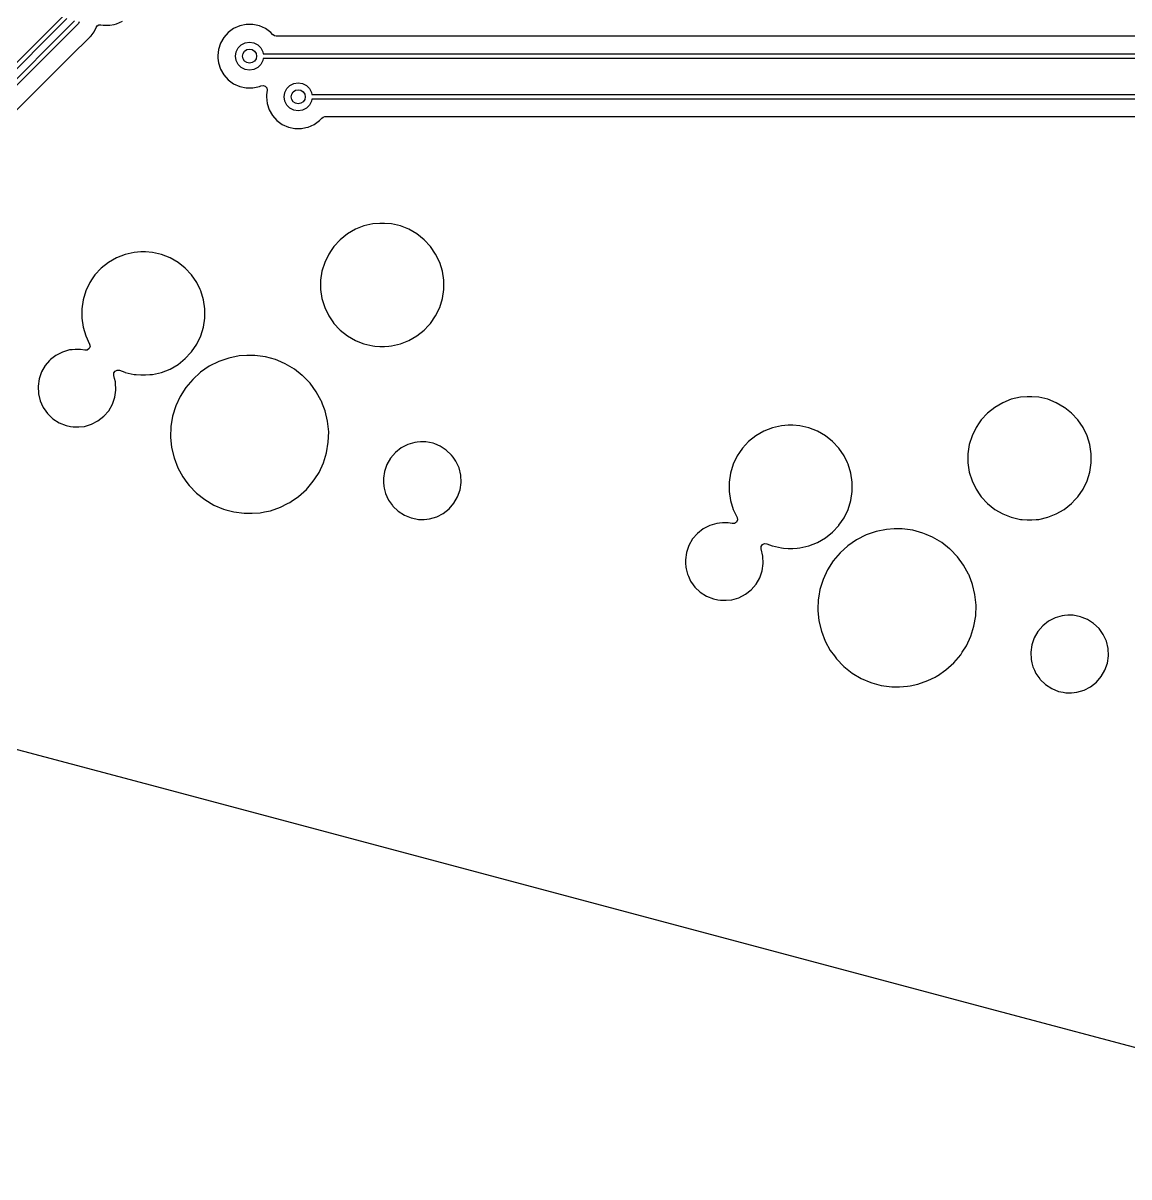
# Model space of a CAD drawing. Extents: x 30 to 259, y -142 to -25.
# Drawn here: x 112.94 to 144.38, y -135.5 to -102.69 of the extents above; entities that cross this region are included whole.
import ezdxf

# ---------------------------------------------------------------- set-up
doc = ezdxf.new("R2010")
doc.units = 0
doc.layers.add('BLACK', color=7, linetype='CONTINUOUS')

msp = doc.modelspace()

# ---------------------------------------------------------------- linework, layer by layer
at = {"layer": 'BLACK', "linetype": 'CONTINUOUS'}
for p, q in [((111.932, -104.644), (114.081, -102.495)), ((114.189, -102.566), (112.003, -104.753)), ((112.052, -104.986), (114.408, -102.631)), ((114.535, -102.657), (114.516, -102.702)), ((115.596, -102.715), (115.769, -102.638)), ((114.516, -102.702), (112.123, -105.095)), ((114.903, -103.021), (114.964, -102.941)), ((114.964, -102.941), (115.017, -102.815)), ((115.017, -102.815), (115.05, -102.769)), ((115.05, -102.769), (115.1, -102.742)), ((115.1, -102.742), (115.157, -102.741)), ((115.157, -102.741), (115.221, -102.754)), ((115.221, -102.754), (115.221, -102.754)), ((115.221, -102.754), (115.411, -102.754)), ((115.411, -102.754), (115.534, -102.728)), ((115.411, -102.754), (115.411, -102.754)), ((115.534, -102.728), (115.596, -102.715)), ((118.774, -102.959), (118.647, -103.1)), ((118.927, -102.848), (118.774, -102.959)), ((119.1, -102.771), (118.927, -102.848)), ((119.285, -102.731), (119.1, -102.771)), ((119.475, -102.731), (119.285, -102.731)), ((119.285, -102.731), (119.285, -102.731)), ((119.66, -102.771), (119.475, -102.731)), ((119.475, -102.731), (119.475, -102.731)), ((119.833, -102.848), (119.66, -102.771)), ((119.986, -102.959), (119.833, -102.848)), ((120.043, -103.022), (119.986, -102.959)), ((119.986, -102.959), (119.986, -102.959)), ((119.986, -102.959), (119.986, -102.959)), ((114.294, -103.632), (114.838, -103.088)), ((114.838, -103.088), (114.851, -103.077)), ((114.851, -103.077), (114.874, -103.059)), ((114.874, -103.059), (114.903, -103.021)), ((118.553, -103.264), (118.494, -103.444)), ((118.647, -103.1), (118.553, -103.264)), ((119.056, -103.397), (119.145, -103.308)), ((119.145, -103.308), (119.256, -103.252)), ((119.256, -103.252), (119.38, -103.232)), ((119.38, -103.232), (119.504, -103.252)), ((119.504, -103.252), (119.615, -103.308)), ((119.615, -103.308), (119.704, -103.397)), ((120.047, -103.027), (120.043, -103.022)), ((120.089, -103.057), (120.047, -103.027)), ((120.139, -103.068), (120.089, -103.057)), ((151.947, -103.068), (120.139, -103.068)), ((112.509, -105.417), (114.294, -103.632)), ((118.476, -103.617), (118.475, -103.632)), ((118.475, -103.632), (118.481, -103.693)), ((118.494, -103.444), (118.476, -103.617)), ((118.98, -103.632), (119, -103.508)), ((119, -103.756), (118.98, -103.632)), ((119, -103.508), (119.056, -103.397)), ((119.704, -103.397), (119.76, -103.508)), ((119.76, -103.508), (119.77, -103.569)), ((119.77, -103.569), (152.206, -103.569)), ((118.481, -103.693), (118.494, -103.82)), ((118.494, -103.82), (118.553, -104)), ((119.056, -103.867), (119, -103.756)), ((119.145, -103.956), (119.056, -103.867)), ((119.256, -104.012), (119.145, -103.956)), ((119.615, -103.956), (119.504, -104.012)), ((119.704, -103.867), (119.615, -103.956)), ((119.76, -103.756), (119.704, -103.867)), ((119.77, -103.695), (119.76, -103.756)), ((152.232, -103.695), (119.77, -103.695)), ((118.553, -104), (118.647, -104.164)), ((118.647, -104.164), (118.774, -104.305)), ((118.774, -104.305), (118.927, -104.416)), ((119.38, -104.032), (119.256, -104.012)), ((119.504, -104.012), (119.38, -104.032)), ((118.927, -104.416), (119.1, -104.493)), ((119.1, -104.493), (119.285, -104.532)), ((119.285, -104.532), (119.285, -104.532)), ((119.285, -104.532), (119.475, -104.532)), ((119.475, -104.532), (119.66, -104.493)), ((119.475, -104.532), (119.475, -104.532)), ((119.66, -104.493), (119.704, -104.473)), ((119.66, -104.493), (119.66, -104.493)), ((119.66, -104.493), (119.66, -104.493)), ((119.704, -104.473), (119.768, -104.463)), ((119.768, -104.463), (119.828, -104.486)), ((119.828, -104.486), (119.868, -104.536)), ((119.878, -104.6), (119.864, -104.734)), ((119.868, -104.536), (119.878, -104.6)), ((119.878, -104.6), (119.878, -104.6)), ((119.878, -104.6), (119.878, -104.6)), ((120.383, -104.665), (120.44, -104.553)), ((120.44, -104.553), (120.529, -104.465)), ((120.529, -104.465), (120.64, -104.408)), ((120.64, -104.408), (120.764, -104.388)), ((120.764, -104.388), (120.887, -104.408)), ((120.887, -104.408), (120.999, -104.465)), ((120.999, -104.465), (121.087, -104.553)), ((121.087, -104.553), (121.144, -104.665)), ((119.864, -104.734), (119.858, -104.788)), ((119.858, -104.788), (119.878, -104.977)), ((120.364, -104.788), (120.383, -104.665)), ((120.383, -104.912), (120.364, -104.788)), ((120.44, -105.023), (120.383, -104.912)), ((121.144, -104.912), (121.087, -105.023)), ((121.144, -104.665), (121.154, -104.725)), ((121.154, -104.852), (121.144, -104.912)), ((121.154, -104.725), (150.864, -104.725)), ((150.891, -104.852), (121.154, -104.852)), ((119.878, -104.977), (119.937, -105.157)), ((119.937, -105.157), (120.031, -105.321)), ((120.529, -105.112), (120.44, -105.023)), ((120.64, -105.169), (120.529, -105.112)), ((120.764, -105.188), (120.64, -105.169)), ((120.887, -105.169), (120.764, -105.188)), ((120.999, -105.112), (120.887, -105.169)), ((121.087, -105.023), (120.999, -105.112)), ((120.031, -105.321), (120.158, -105.461)), ((120.158, -105.461), (120.311, -105.572)), ((120.311, -105.572), (120.484, -105.649)), ((121.044, -105.649), (121.216, -105.572)), ((121.216, -105.572), (121.37, -105.461)), ((121.37, -105.461), (121.431, -105.393)), ((121.431, -105.393), (121.472, -105.363)), ((121.472, -105.363), (121.523, -105.352)), ((121.523, -105.352), (150.846, -105.352)), ((120.484, -105.649), (120.669, -105.689)), ((120.669, -105.689), (120.669, -105.689)), ((120.669, -105.689), (120.858, -105.689)), ((120.858, -105.689), (120.982, -105.663)), ((120.858, -105.689), (120.858, -105.689)), ((120.982, -105.663), (121.044, -105.649)), ((122.388, -108.555), (122.161, -108.686)), ((122.632, -108.459), (122.388, -108.555)), ((122.888, -108.401), (122.632, -108.459)), ((123.084, -108.386), (122.888, -108.401)), ((123.215, -108.386), (123.084, -108.386)), ((123.084, -108.386), (123.084, -108.386)), ((123.411, -108.401), (123.215, -108.386)), ((123.215, -108.386), (123.215, -108.386)), ((123.667, -108.459), (123.411, -108.401)), ((123.911, -108.555), (123.667, -108.459)), ((124.138, -108.686), (123.911, -108.555)), ((121.955, -108.85), (121.777, -109.042)), ((122.161, -108.686), (121.955, -108.85)), ((124.343, -108.85), (124.138, -108.686)), ((124.138, -108.686), (124.138, -108.686)), ((124.522, -109.042), (124.343, -108.85)), ((124.343, -108.85), (124.343, -108.85)), ((124.343, -108.85), (124.343, -108.85)), ((116.097, -109.211), (115.841, -109.269)), ((116.293, -109.196), (116.097, -109.211)), ((116.424, -109.196), (116.293, -109.196)), ((116.293, -109.196), (116.293, -109.196)), ((116.62, -109.211), (116.424, -109.196)), ((116.424, -109.196), (116.424, -109.196)), ((116.876, -109.269), (116.62, -109.211)), ((121.697, -109.16), (121.629, -109.259)), ((121.777, -109.042), (121.697, -109.16)), ((124.67, -109.259), (124.522, -109.042)), ((124.522, -109.042), (124.522, -109.042)), ((124.522, -109.042), (124.522, -109.042)), ((115.37, -109.496), (115.164, -109.66)), ((115.597, -109.365), (115.37, -109.496)), ((115.841, -109.269), (115.597, -109.365)), ((117.12, -109.365), (116.876, -109.269)), ((117.347, -109.496), (117.12, -109.365)), ((117.552, -109.66), (117.347, -109.496)), ((117.347, -109.496), (117.347, -109.496)), ((121.515, -109.495), (121.438, -109.746)), ((121.629, -109.259), (121.515, -109.495)), ((124.784, -109.495), (124.67, -109.259)), ((124.861, -109.746), (124.784, -109.495)), ((114.986, -109.852), (114.91, -109.963)), ((115.164, -109.66), (114.986, -109.852)), ((117.731, -109.852), (117.552, -109.66)), ((117.552, -109.66), (117.552, -109.66)), ((117.552, -109.66), (117.552, -109.66)), ((117.879, -110.069), (117.731, -109.852)), ((117.731, -109.852), (117.731, -109.852)), ((117.731, -109.852), (117.731, -109.852)), ((121.438, -109.746), (121.399, -110.005)), ((124.9, -110.005), (124.861, -109.746)), ((114.838, -110.069), (114.724, -110.305)), ((114.91, -109.963), (114.838, -110.069)), ((117.974, -110.268), (117.879, -110.069)), ((121.399, -110.005), (121.399, -110.268)), ((124.9, -110.268), (124.9, -110.005)), ((114.724, -110.305), (114.647, -110.556)), ((117.992, -110.305), (117.974, -110.268)), ((118.07, -110.556), (117.992, -110.305)), ((121.399, -110.268), (121.438, -110.527)), ((121.438, -110.527), (121.515, -110.778)), ((124.784, -110.778), (124.861, -110.527)), ((124.861, -110.527), (124.9, -110.268)), ((114.647, -110.556), (114.608, -110.815)), ((114.608, -110.815), (114.608, -111.078)), ((118.109, -110.815), (118.07, -110.556)), ((118.109, -111.078), (118.109, -110.815)), ((121.515, -110.778), (121.629, -111.014)), ((124.67, -111.014), (124.784, -110.778)), ((114.608, -111.078), (114.647, -111.337)), ((118.07, -111.337), (118.109, -111.078)), ((121.629, -111.014), (121.749, -111.189)), ((121.749, -111.189), (121.777, -111.231)), ((124.522, -111.231), (124.67, -111.014)), ((114.647, -111.337), (114.724, -111.588)), ((117.992, -111.588), (118.07, -111.337)), ((121.777, -111.231), (121.946, -111.413)), ((121.946, -111.413), (121.955, -111.423)), ((121.955, -111.423), (122.161, -111.587)), ((124.138, -111.587), (124.343, -111.423)), ((124.343, -111.423), (124.47, -111.287)), ((124.47, -111.287), (124.522, -111.231)), ((124.522, -111.231), (124.522, -111.231)), ((124.522, -111.231), (124.522, -111.231)), ((114.724, -111.588), (114.835, -111.817)), ((114.835, -111.817), (114.847, -111.884)), ((117.731, -112.041), (117.879, -111.824)), ((117.879, -111.824), (117.992, -111.588)), ((122.161, -111.587), (122.388, -111.718)), ((122.388, -111.718), (122.556, -111.784)), ((122.556, -111.784), (122.626, -111.811)), ((122.626, -111.811), (122.632, -111.814)), ((122.632, -111.814), (122.888, -111.872)), ((123.411, -111.872), (123.667, -111.814)), ((123.667, -111.814), (123.911, -111.718)), ((123.911, -111.718), (124.138, -111.587)), ((113.876, -112.14), (113.723, -112.261)), ((114.063, -112.044), (113.876, -112.14)), ((114.265, -111.985), (114.063, -112.044)), ((114.335, -111.978), (114.265, -111.985)), ((114.422, -111.97), (114.335, -111.978)), ((114.579, -111.97), (114.422, -111.97)), ((114.7, -111.993), (114.579, -111.97)), ((114.579, -111.97), (114.579, -111.97)), ((114.767, -111.987), (114.7, -111.993)), ((114.821, -111.947), (114.767, -111.987)), ((114.847, -111.884), (114.821, -111.947)), ((117.552, -112.233), (117.714, -112.059)), ((117.714, -112.059), (117.731, -112.041)), ((117.731, -112.041), (117.731, -112.041)), ((117.731, -112.041), (117.731, -112.041)), ((119.081, -112.157), (118.787, -112.216)), ((119.306, -112.141), (119.081, -112.157)), ((119.531, -112.141), (119.306, -112.141)), ((119.306, -112.141), (119.306, -112.141)), ((119.829, -112.182), (119.531, -112.141)), ((120.119, -112.261), (119.829, -112.182)), ((119.829, -112.182), (119.829, -112.182)), ((119.829, -112.182), (119.829, -112.182)), ((122.888, -111.872), (122.944, -111.876)), ((122.944, -111.876), (123.084, -111.887)), ((123.084, -111.887), (123.084, -111.887)), ((123.084, -111.887), (123.215, -111.887)), ((123.215, -111.887), (123.338, -111.878)), ((123.215, -111.887), (123.215, -111.887)), ((123.338, -111.878), (123.411, -111.872)), ((113.573, -112.429), (113.468, -112.611)), ((113.696, -112.287), (113.573, -112.429)), ((113.711, -112.27), (113.696, -112.287)), ((113.723, -112.261), (113.711, -112.27)), ((117.12, -112.528), (117.347, -112.397)), ((117.347, -112.397), (117.552, -112.233)), ((118.235, -112.45), (117.987, -112.621)), ((118.503, -112.315), (118.235, -112.45)), ((118.787, -112.216), (118.503, -112.315)), ((120.185, -112.289), (120.119, -112.261)), ((120.396, -112.378), (120.185, -112.289)), ((120.525, -112.455), (120.396, -112.378)), ((120.654, -112.531), (120.525, -112.455)), ((113.399, -112.81), (113.37, -113.015)), ((113.468, -112.611), (113.399, -112.81)), ((115.519, -112.707), (115.522, -112.64)), ((115.52, -112.709), (115.519, -112.707)), ((115.541, -112.796), (115.52, -112.709)), ((115.52, -112.709), (115.52, -112.709)), ((115.522, -112.64), (115.558, -112.585)), ((115.565, -112.894), (115.541, -112.796)), ((115.558, -112.585), (115.619, -112.556)), ((115.619, -112.556), (115.685, -112.563)), ((115.685, -112.563), (115.833, -112.621)), ((115.833, -112.621), (115.841, -112.624)), ((115.841, -112.624), (116.097, -112.682)), ((116.097, -112.682), (116.153, -112.686)), ((116.153, -112.686), (116.293, -112.697)), ((116.293, -112.697), (116.293, -112.697)), ((116.293, -112.697), (116.424, -112.697)), ((116.424, -112.697), (116.546, -112.688)), ((116.424, -112.697), (116.424, -112.697)), ((116.546, -112.688), (116.62, -112.682)), ((116.62, -112.682), (116.876, -112.624)), ((116.876, -112.624), (117.12, -112.528)), ((117.764, -112.822), (117.57, -113.052)), ((117.987, -112.621), (117.764, -112.822)), ((120.879, -112.709), (120.654, -112.531)), ((120.89, -112.718), (120.879, -112.709)), ((121.099, -112.934), (120.89, -112.718)), ((113.37, -113.015), (113.369, -113.018)), ((113.369, -113.018), (113.379, -113.229)), ((115.55, -113.332), (115.579, -113.124)), ((115.569, -112.914), (115.565, -112.894)), ((115.579, -113.124), (115.569, -112.914)), ((117.57, -113.052), (117.409, -113.305)), ((121.277, -113.176), (121.099, -112.934)), ((121.418, -113.433), (121.277, -113.176)), ((113.379, -113.229), (113.429, -113.433)), ((113.429, -113.433), (113.468, -113.519)), ((115.481, -113.531), (115.55, -113.332)), ((117.409, -113.305), (117.282, -113.577)), ((121.422, -113.439), (121.418, -113.433)), ((121.457, -113.531), (121.422, -113.439)), ((140.789, -113.485), (140.561, -113.617)), ((141.033, -113.389), (140.789, -113.485)), ((141.289, -113.331), (141.033, -113.389)), ((141.485, -113.316), (141.289, -113.331)), ((141.616, -113.316), (141.485, -113.316)), ((141.485, -113.316), (141.485, -113.316)), ((141.812, -113.331), (141.616, -113.316)), ((141.616, -113.316), (141.616, -113.316)), ((142.068, -113.389), (141.812, -113.331)), ((142.312, -113.485), (142.068, -113.389)), ((142.539, -113.617), (142.312, -113.485)), ((113.468, -113.519), (113.516, -113.624)), ((113.516, -113.624), (113.588, -113.725)), ((113.588, -113.725), (113.638, -113.796)), ((113.638, -113.796), (113.79, -113.941)), ((115.238, -113.872), (115.376, -113.713)), ((115.376, -113.713), (115.481, -113.531)), ((117.282, -113.577), (117.193, -113.864)), ((121.53, -113.719), (121.457, -113.531)), ((121.599, -114.012), (121.53, -113.719)), ((140.356, -113.78), (140.178, -113.972)), ((140.561, -113.617), (140.356, -113.78)), ((142.554, -113.628), (142.539, -113.617)), ((142.744, -113.78), (142.554, -113.628)), ((142.923, -113.972), (142.744, -113.78)), ((142.744, -113.78), (142.744, -113.78)), ((142.744, -113.78), (142.744, -113.78)), ((113.79, -113.941), (113.79, -113.941)), ((113.79, -113.941), (113.79, -113.941)), ((113.79, -113.941), (113.967, -114.055)), ((113.967, -114.055), (113.967, -114.055)), ((113.967, -114.055), (114.163, -114.133)), ((114.163, -114.133), (114.291, -114.158)), ((114.291, -114.158), (114.369, -114.172)), ((114.527, -114.172), (114.684, -114.158)), ((114.684, -114.158), (114.885, -114.098)), ((114.885, -114.098), (115.072, -114.002)), ((115.072, -114.002), (115.238, -113.872)), ((117.143, -114.161), (117.133, -114.461)), ((117.193, -113.864), (117.143, -114.161)), ((121.629, -114.311), (121.599, -114.012)), ((134.498, -114.141), (134.242, -114.199)), ((134.694, -114.126), (134.498, -114.141)), ((134.825, -114.126), (134.694, -114.126)), ((134.694, -114.126), (134.694, -114.126)), ((135.021, -114.141), (134.825, -114.126)), ((134.825, -114.126), (134.825, -114.126)), ((135.277, -114.199), (135.021, -114.141)), ((140.122, -114.055), (140.03, -114.189)), ((140.178, -113.972), (140.122, -114.055)), ((143.071, -114.189), (142.923, -113.972)), ((142.923, -113.972), (142.923, -113.972)), ((142.923, -113.972), (142.923, -113.972)), ((114.369, -114.172), (114.369, -114.172)), ((114.369, -114.172), (114.527, -114.172)), ((114.527, -114.172), (114.527, -114.172)), ((117.133, -114.461), (117.163, -114.76)), ((121.619, -114.611), (121.629, -114.311)), ((133.77, -114.426), (133.565, -114.59)), ((133.998, -114.295), (133.77, -114.426)), ((134.242, -114.199), (133.998, -114.295)), ((135.521, -114.295), (135.277, -114.199)), ((135.748, -114.426), (135.521, -114.295)), ((135.953, -114.59), (135.748, -114.426)), ((135.748, -114.426), (135.748, -114.426)), ((139.916, -114.426), (139.839, -114.676)), ((140.03, -114.189), (139.916, -114.426)), ((143.184, -114.426), (143.071, -114.189)), ((143.262, -114.676), (143.184, -114.426)), ((117.163, -114.76), (117.233, -115.052)), ((121.569, -114.907), (121.619, -114.611)), ((123.69, -114.77), (123.525, -114.9)), ((123.877, -114.674), (123.69, -114.77)), ((124.079, -114.614), (123.877, -114.674)), ((124.148, -114.608), (124.079, -114.614)), ((124.236, -114.599), (124.148, -114.608)), ((124.393, -114.599), (124.236, -114.599)), ((124.6, -114.639), (124.393, -114.599)), ((124.393, -114.599), (124.393, -114.599)), ((124.649, -114.659), (124.6, -114.639)), ((124.6, -114.639), (124.6, -114.639)), ((124.6, -114.639), (124.6, -114.639)), ((124.795, -114.717), (124.649, -114.659)), ((124.972, -114.831), (124.795, -114.717)), ((133.387, -114.782), (133.307, -114.9)), ((133.565, -114.59), (133.387, -114.782)), ((136.132, -114.782), (135.953, -114.59)), ((135.953, -114.59), (135.953, -114.59)), ((135.953, -114.59), (135.953, -114.59)), ((136.28, -114.999), (136.132, -114.782)), ((136.132, -114.782), (136.132, -114.782)), ((136.132, -114.782), (136.132, -114.782)), ((139.839, -114.676), (139.8, -114.936)), ((143.301, -114.936), (143.262, -114.676)), ((117.233, -115.052), (117.341, -115.333)), ((121.48, -115.194), (121.569, -114.907)), ((123.387, -115.059), (123.282, -115.241)), ((123.525, -114.9), (123.387, -115.059)), ((125.124, -114.976), (124.972, -114.831)), ((124.972, -114.831), (124.972, -114.831)), ((124.972, -114.831), (124.972, -114.831)), ((125.165, -115.033), (125.124, -114.976)), ((125.246, -115.147), (125.165, -115.033)), ((133.239, -114.999), (133.125, -115.236)), ((133.307, -114.9), (133.239, -114.999)), ((136.375, -115.198), (136.28, -114.999)), ((139.8, -114.936), (139.8, -115.198)), ((143.301, -115.198), (143.301, -114.936)), ((117.341, -115.333), (117.485, -115.596)), ((121.238, -115.648), (121.354, -115.467)), ((121.354, -115.467), (121.48, -115.194)), ((123.213, -115.44), (123.185, -115.633)), ((123.282, -115.241), (123.213, -115.44)), ((125.334, -115.339), (125.246, -115.147)), ((125.246, -115.147), (125.246, -115.147)), ((125.246, -115.147), (125.246, -115.147)), ((125.383, -115.543), (125.334, -115.339)), ((133.125, -115.236), (133.048, -115.486)), ((136.393, -115.236), (136.375, -115.198)), ((136.471, -115.486), (136.393, -115.236)), ((139.8, -115.198), (139.839, -115.458)), ((139.839, -115.458), (139.916, -115.708)), ((143.184, -115.708), (143.262, -115.458)), ((143.262, -115.458), (143.301, -115.198)), ((117.485, -115.596), (117.601, -115.753)), ((117.601, -115.753), (117.663, -115.838)), ((120.998, -115.95), (121.192, -115.72)), ((121.192, -115.72), (121.238, -115.648)), ((123.185, -115.633), (123.183, -115.648)), ((123.183, -115.648), (123.188, -115.753)), ((123.188, -115.753), (123.193, -115.858)), ((125.363, -115.962), (125.393, -115.753)), ((125.393, -115.753), (125.383, -115.543)), ((133.048, -115.486), (133.009, -115.746)), ((133.009, -115.746), (133.009, -116.008)), ((136.51, -115.746), (136.471, -115.486)), ((136.51, -116.008), (136.51, -115.746)), ((139.916, -115.708), (140.03, -115.945)), ((143.071, -115.945), (143.184, -115.708)), ((117.663, -115.838), (117.872, -116.054)), ((117.872, -116.054), (118.108, -116.24)), ((120.775, -116.151), (120.998, -115.95)), ((123.193, -115.858), (123.207, -115.914)), ((123.207, -115.914), (123.243, -116.063)), ((123.243, -116.063), (123.283, -116.151)), ((125.295, -116.16), (125.363, -115.962)), ((133.009, -116.008), (133.048, -116.267)), ((136.471, -116.267), (136.51, -116.008)), ((140.03, -115.945), (140.139, -116.104)), ((140.139, -116.104), (140.178, -116.161)), ((142.923, -116.161), (143.071, -115.945)), ((118.108, -116.24), (118.367, -116.394)), ((118.367, -116.394), (118.643, -116.511)), ((119.975, -116.555), (120.259, -116.457)), ((120.259, -116.457), (120.463, -116.354)), ((120.463, -116.354), (120.528, -116.321)), ((120.528, -116.321), (120.565, -116.296)), ((120.565, -116.296), (120.775, -116.151)), ((123.283, -116.151), (123.33, -116.254)), ((123.33, -116.254), (123.439, -116.407)), ((123.439, -116.407), (123.452, -116.425)), ((123.452, -116.425), (123.604, -116.57)), ((125.052, -116.501), (125.189, -116.342)), ((125.189, -116.342), (125.295, -116.16)), ((133.048, -116.267), (133.125, -116.518)), ((136.393, -116.518), (136.471, -116.267)), ((140.178, -116.161), (140.356, -116.354)), ((140.356, -116.354), (140.356, -116.354)), ((140.356, -116.354), (140.561, -116.517)), ((142.539, -116.517), (142.744, -116.354)), ((142.744, -116.354), (142.849, -116.24)), ((142.849, -116.24), (142.923, -116.161)), ((142.923, -116.161), (142.923, -116.161)), ((142.923, -116.161), (142.923, -116.161)), ((118.643, -116.511), (118.643, -116.511)), ((118.643, -116.511), (118.643, -116.511)), ((118.643, -116.511), (118.703, -116.527)), ((118.703, -116.527), (118.933, -116.59)), ((118.933, -116.59), (119.231, -116.63)), ((119.231, -116.63), (119.456, -116.63)), ((119.456, -116.63), (119.681, -116.615)), ((119.456, -116.63), (119.456, -116.63)), ((119.681, -116.615), (119.803, -116.59)), ((119.803, -116.59), (119.975, -116.555)), ((123.604, -116.57), (123.604, -116.57)), ((123.604, -116.57), (123.604, -116.57)), ((123.604, -116.57), (123.781, -116.684)), ((123.781, -116.684), (123.781, -116.684)), ((123.781, -116.684), (123.976, -116.762)), ((123.976, -116.762), (124.105, -116.787)), ((124.497, -116.787), (124.699, -116.728)), ((124.699, -116.728), (124.886, -116.631)), ((124.886, -116.631), (125.052, -116.501)), ((133.125, -116.518), (133.236, -116.748)), ((133.236, -116.748), (133.247, -116.814)), ((136.132, -116.971), (136.28, -116.755)), ((136.28, -116.755), (136.393, -116.518)), ((140.561, -116.517), (140.789, -116.648)), ((140.789, -116.648), (141.033, -116.744)), ((141.033, -116.744), (141.289, -116.803)), ((141.812, -116.803), (142.068, -116.744)), ((142.068, -116.744), (142.312, -116.648)), ((142.312, -116.648), (142.539, -116.517)), ((124.105, -116.787), (124.183, -116.802)), ((124.183, -116.802), (124.183, -116.802)), ((124.183, -116.802), (124.341, -116.802)), ((124.341, -116.802), (124.497, -116.787)), ((124.341, -116.802), (124.341, -116.802)), ((132.277, -117.071), (132.112, -117.201)), ((132.464, -116.974), (132.277, -117.071)), ((132.666, -116.915), (132.464, -116.974)), ((132.736, -116.909), (132.666, -116.915)), ((132.823, -116.9), (132.736, -116.909)), ((132.98, -116.9), (132.823, -116.9)), ((133.101, -116.923), (132.98, -116.9)), ((132.98, -116.9), (132.98, -116.9)), ((133.168, -116.918), (133.101, -116.923)), ((133.222, -116.877), (133.168, -116.918)), ((133.247, -116.814), (133.222, -116.877)), ((135.953, -117.164), (136.129, -116.974)), ((136.129, -116.974), (136.132, -116.971)), ((136.132, -116.971), (136.132, -116.971)), ((136.132, -116.971), (136.132, -116.971)), ((137.482, -117.087), (137.188, -117.147)), ((137.707, -117.072), (137.482, -117.087)), ((137.932, -117.072), (137.707, -117.072)), ((137.707, -117.072), (137.707, -117.072)), ((138.23, -117.112), (137.932, -117.072)), ((138.52, -117.191), (138.23, -117.112)), ((138.23, -117.112), (138.23, -117.112)), ((138.23, -117.112), (138.23, -117.112)), ((141.289, -116.803), (141.345, -116.807)), ((141.345, -116.807), (141.485, -116.817)), ((141.485, -116.817), (141.485, -116.817)), ((141.485, -116.817), (141.616, -116.817)), ((141.616, -116.817), (141.738, -116.808)), ((141.616, -116.817), (141.616, -116.817)), ((141.738, -116.808), (141.812, -116.803)), ((131.974, -117.36), (131.869, -117.542)), ((132.112, -117.201), (131.974, -117.36)), ((135.521, -117.458), (135.748, -117.327)), ((135.748, -117.327), (135.953, -117.164)), ((136.636, -117.381), (136.388, -117.551)), ((136.904, -117.245), (136.636, -117.381)), ((137.188, -117.147), (136.904, -117.245)), ((138.615, -117.232), (138.52, -117.191)), ((138.797, -117.309), (138.615, -117.232)), ((138.926, -117.385), (138.797, -117.309)), ((139.055, -117.462), (138.926, -117.385)), ((131.8, -117.741), (131.77, -117.949)), ((131.869, -117.542), (131.8, -117.741)), ((133.92, -117.638), (133.923, -117.571)), ((133.921, -117.64), (133.92, -117.638)), ((133.97, -117.844), (133.921, -117.64)), ((133.921, -117.64), (133.921, -117.64)), ((133.923, -117.571), (133.959, -117.515)), ((133.959, -117.515), (134.02, -117.486)), ((134.02, -117.486), (134.086, -117.493)), ((134.086, -117.493), (134.234, -117.551)), ((134.234, -117.551), (134.242, -117.554)), ((134.242, -117.554), (134.498, -117.613)), ((134.498, -117.613), (134.554, -117.617)), ((134.554, -117.617), (134.694, -117.627)), ((134.694, -117.627), (134.694, -117.627)), ((134.694, -117.627), (134.825, -117.627)), ((134.825, -117.627), (134.947, -117.618)), ((134.825, -117.627), (134.825, -117.627)), ((134.947, -117.618), (135.021, -117.613)), ((135.021, -117.613), (135.277, -117.554)), ((135.277, -117.554), (135.521, -117.458)), ((136.165, -117.753), (135.971, -117.982)), ((136.388, -117.551), (136.165, -117.753)), ((139.28, -117.64), (139.055, -117.462)), ((139.291, -117.648), (139.28, -117.64)), ((139.5, -117.864), (139.291, -117.648)), ((131.77, -117.949), (131.77, -117.949)), ((131.77, -117.949), (131.775, -118.046)), ((131.775, -118.046), (131.78, -118.159)), ((133.95, -118.262), (133.98, -118.054)), ((133.98, -118.054), (133.97, -117.844)), ((135.971, -117.982), (135.809, -118.235)), ((139.678, -118.106), (139.5, -117.864)), ((131.78, -118.159), (131.792, -118.209)), ((131.792, -118.209), (131.83, -118.363)), ((131.83, -118.363), (131.854, -118.416)), ((131.854, -118.416), (131.917, -118.555)), ((133.882, -118.461), (133.95, -118.262)), ((135.809, -118.235), (135.683, -118.508)), ((139.819, -118.363), (139.678, -118.106)), ((139.823, -118.37), (139.819, -118.363)), ((139.87, -118.492), (139.823, -118.37)), ((131.917, -118.555), (131.993, -118.662)), ((131.993, -118.662), (132.039, -118.726)), ((132.039, -118.726), (132.191, -118.871)), ((133.639, -118.802), (133.776, -118.643)), ((133.776, -118.643), (133.882, -118.461)), ((135.683, -118.508), (135.594, -118.795)), ((139.931, -118.65), (139.87, -118.492)), ((140, -118.942), (139.931, -118.65)), ((132.191, -118.871), (132.191, -118.871)), ((132.191, -118.871), (132.191, -118.871)), ((132.191, -118.871), (132.368, -118.985)), ((132.368, -118.985), (132.368, -118.985)), ((132.368, -118.985), (132.563, -119.063)), ((132.563, -119.063), (132.692, -119.088)), ((133.085, -119.088), (133.286, -119.029)), ((133.286, -119.029), (133.473, -118.932)), ((133.473, -118.932), (133.639, -118.802)), ((135.562, -118.985), (135.544, -119.091)), ((135.594, -118.795), (135.562, -118.985)), ((140.03, -119.241), (140, -118.942)), ((132.692, -119.088), (132.77, -119.103)), ((132.77, -119.103), (132.77, -119.103)), ((132.77, -119.103), (132.928, -119.103)), ((132.928, -119.103), (133.085, -119.088)), ((132.928, -119.103), (132.928, -119.103)), ((135.535, -119.356), (135.534, -119.392)), ((135.534, -119.392), (135.564, -119.691)), ((135.544, -119.091), (135.535, -119.356)), ((140.02, -119.542), (140.03, -119.241)), ((135.564, -119.691), (135.634, -119.983)), ((139.97, -119.838), (140.02, -119.542)), ((142.091, -119.7), (141.925, -119.83)), ((142.278, -119.604), (142.091, -119.7)), ((142.48, -119.545), (142.278, -119.604)), ((142.549, -119.538), (142.48, -119.545)), ((142.637, -119.53), (142.549, -119.538)), ((142.794, -119.53), (142.637, -119.53)), ((143.001, -119.57), (142.794, -119.53)), ((142.794, -119.53), (142.794, -119.53)), ((143.05, -119.589), (143.001, -119.57)), ((143.001, -119.57), (143.001, -119.57)), ((143.001, -119.57), (143.001, -119.57)), ((143.196, -119.648), (143.05, -119.589)), ((143.373, -119.762), (143.196, -119.648)), ((135.634, -119.983), (135.742, -120.263)), ((139.881, -120.125), (139.97, -119.838)), ((141.788, -119.989), (141.683, -120.172)), ((141.925, -119.83), (141.788, -119.989)), ((143.525, -119.907), (143.373, -119.762)), ((143.373, -119.762), (143.373, -119.762)), ((143.373, -119.762), (143.373, -119.762)), ((143.566, -119.964), (143.525, -119.907)), ((143.647, -120.078), (143.566, -119.964)), ((135.742, -120.263), (135.886, -120.527)), ((139.755, -120.397), (139.881, -120.125)), ((141.614, -120.37), (141.584, -120.579)), ((141.683, -120.172), (141.614, -120.37)), ((143.735, -120.269), (143.647, -120.078)), ((143.647, -120.078), (143.647, -120.078)), ((143.647, -120.078), (143.647, -120.078)), ((143.784, -120.474), (143.735, -120.269)), ((135.886, -120.527), (136.002, -120.684)), ((136.002, -120.684), (136.064, -120.769)), ((139.399, -120.88), (139.593, -120.651)), ((139.593, -120.651), (139.639, -120.579)), ((139.639, -120.579), (139.755, -120.397)), ((141.584, -120.579), (141.594, -120.789)), ((143.764, -120.892), (143.794, -120.684)), ((143.794, -120.684), (143.784, -120.474)), ((136.064, -120.769), (136.273, -120.985)), ((136.273, -120.985), (136.509, -121.171)), ((139.176, -121.082), (139.399, -120.88)), ((141.594, -120.789), (141.616, -120.88)), ((141.616, -120.88), (141.643, -120.993)), ((141.643, -120.993), (141.689, -121.092)), ((143.695, -121.091), (143.764, -120.892)), ((136.509, -121.171), (136.768, -121.324)), ((136.768, -121.324), (137.044, -121.441)), ((138.66, -121.387), (138.864, -121.284)), ((138.864, -121.284), (138.928, -121.252)), ((138.928, -121.252), (138.931, -121.25)), ((138.931, -121.25), (139.176, -121.082)), ((141.689, -121.092), (141.731, -121.184)), ((141.731, -121.184), (141.84, -121.337)), ((141.84, -121.337), (141.853, -121.356)), ((141.853, -121.356), (142.005, -121.501)), ((143.452, -121.432), (143.59, -121.273)), ((143.59, -121.273), (143.695, -121.091)), ((137.044, -121.441), (137.044, -121.441)), ((137.044, -121.441), (137.044, -121.441)), ((137.044, -121.441), (137.071, -121.449)), ((137.071, -121.449), (137.334, -121.521)), ((137.334, -121.521), (137.632, -121.561)), ((137.632, -121.561), (137.857, -121.561)), ((137.857, -121.561), (138.082, -121.546)), ((137.857, -121.561), (137.857, -121.561)), ((138.082, -121.546), (138.156, -121.531)), ((138.156, -121.531), (138.376, -121.486)), ((138.376, -121.486), (138.66, -121.387)), ((142.005, -121.501), (142.005, -121.501)), ((142.005, -121.501), (142.005, -121.501)), ((142.005, -121.501), (142.182, -121.615)), ((142.182, -121.615), (142.182, -121.615)), ((142.182, -121.615), (142.377, -121.693)), ((142.377, -121.693), (142.506, -121.718)), ((142.898, -121.718), (143.1, -121.658)), ((143.1, -121.658), (143.287, -121.562)), ((143.287, -121.562), (143.452, -121.432)), ((142.506, -121.718), (142.584, -121.733)), ((142.584, -121.733), (142.584, -121.733)), ((142.584, -121.733), (142.741, -121.733)), ((142.741, -121.733), (142.898, -121.718)), ((142.741, -121.733), (142.741, -121.733)), ((116.425, -124.322), (111.013, -122.879)), ((140.765, -130.81), (116.425, -124.322)), ((158.349, -135.497), (140.765, -130.81))]:
    msp.add_line(p, q, dxfattribs=at)
at = {"layer": 'BLACK'}
for centre in [(119.38, -103.632), (120.764, -104.788)]:
    msp.add_circle(centre, 0.2, dxfattribs=at)

doc.saveas('drawing.dxf')
